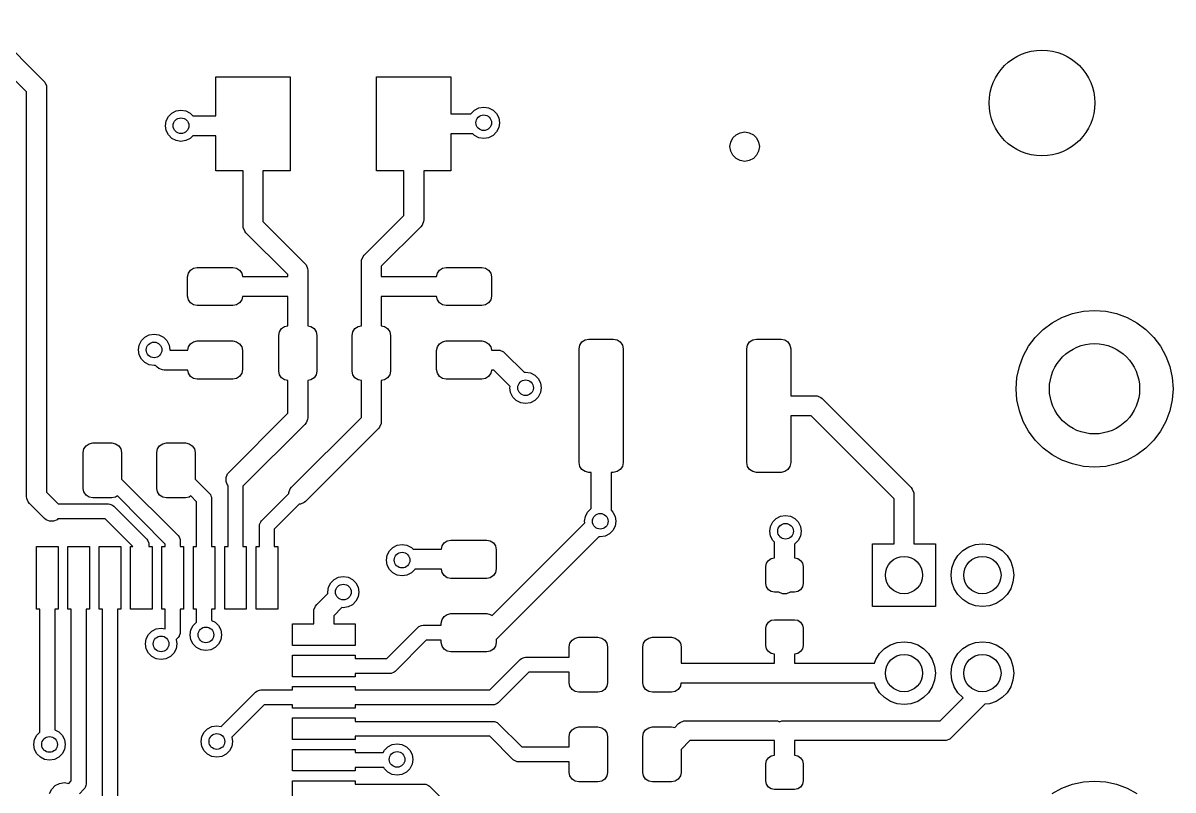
# Model space of a CAD drawing. Extents: x 4.77 to 7.1, y -3.93 to -2.65.
# Drawn here: x 5.945 to 7.1, y -3.426 to -2.656 of the extents above; entities that cross this region are included whole.
import ezdxf

# ---------------------------------------------------------------- set-up
doc = ezdxf.new("R2010")
doc.units = 0
doc.header["$MEASUREMENT"] = 0
doc.layers.add('BLACK', color=7, linetype='CONTINUOUS')

msp = doc.modelspace()

# ---------------------------------------------------------------- linework, layer by layer
at = {"layer": 'BLACK', "linetype": 'CONTINUOUS'}
for p, q in [((5.9081, -2.6559), (5.9661, -2.7139)), ((5.949, -2.7251), (5.8969, -2.673)), ((6.1389, -2.749), (6.1389, -2.7098)), ((6.1389, -2.7098), (6.2137, -2.7098)), ((6.2137, -2.7098), (6.2137, -2.8042)), ((6.3003, -2.8042), (6.3003, -2.7098)), ((6.3003, -2.7098), (6.3751, -2.7098)), ((6.3751, -2.7098), (6.3751, -2.747)), ((5.949, -3.131), (5.949, -2.7251)), ((5.9661, -2.7139), (5.9673, -2.7154)), ((5.9673, -2.7154), (5.9688, -2.719)), ((5.9688, -2.719), (5.969, -2.721)), ((5.969, -2.721), (5.969, -3.1269)), ((6.0913, -2.7497), (6.0947, -2.7463)), ((6.0947, -2.7463), (6.0991, -2.744)), ((6.0991, -2.744), (6.104, -2.7433)), ((6.104, -2.7433), (6.1089, -2.744)), ((6.1089, -2.744), (6.1133, -2.7463)), ((6.1133, -2.7463), (6.116, -2.749)), ((6.3751, -2.747), (6.3951, -2.747)), ((6.3951, -2.747), (6.3953, -2.7467)), ((6.3953, -2.7467), (6.3987, -2.7433)), ((6.3987, -2.7433), (6.4031, -2.741)), ((6.4031, -2.741), (6.408, -2.7403)), ((6.408, -2.7403), (6.4129, -2.741)), ((6.4129, -2.741), (6.4173, -2.7433)), ((6.4173, -2.7433), (6.4207, -2.7467)), ((6.4207, -2.7467), (6.423, -2.7511)), ((6.0883, -2.759), (6.089, -2.7541)), ((6.089, -2.7639), (6.0883, -2.759)), ((6.089, -2.7541), (6.0913, -2.7497)), ((6.116, -2.749), (6.1389, -2.749)), ((6.423, -2.7511), (6.4237, -2.756)), ((6.4237, -2.756), (6.423, -2.7609)), ((6.0913, -2.7683), (6.089, -2.7639)), ((6.0947, -2.7717), (6.0913, -2.7683)), ((6.116, -2.769), (6.1133, -2.7717)), ((6.1389, -2.769), (6.116, -2.769)), ((6.1389, -2.8042), (6.1389, -2.769)), ((6.397, -2.767), (6.3751, -2.767)), ((6.3751, -2.767), (6.3751, -2.8042)), ((6.3987, -2.7687), (6.397, -2.767)), ((6.4031, -2.771), (6.3987, -2.7687)), ((6.408, -2.7717), (6.4031, -2.771)), ((6.4129, -2.771), (6.408, -2.7717)), ((6.4173, -2.7687), (6.4129, -2.771)), ((6.4207, -2.7653), (6.4173, -2.7687)), ((6.423, -2.7609), (6.4207, -2.7653)), ((6.656, -2.7754), (6.6581, -2.7713)), ((6.6581, -2.7713), (6.6613, -2.7681)), ((6.6613, -2.7681), (6.6654, -2.766)), ((6.6654, -2.766), (6.67, -2.7652)), ((6.67, -2.7652), (6.6746, -2.766)), ((6.6746, -2.766), (6.6787, -2.7681)), ((6.6787, -2.7681), (6.6819, -2.7713)), ((6.6819, -2.7713), (6.684, -2.7754)), ((6.0991, -2.774), (6.0947, -2.7717)), ((6.104, -2.7747), (6.0991, -2.774)), ((6.1089, -2.774), (6.104, -2.7747)), ((6.1133, -2.7717), (6.1089, -2.774)), ((6.6552, -2.78), (6.656, -2.7754)), ((6.656, -2.7846), (6.6552, -2.78)), ((6.684, -2.7754), (6.6848, -2.78)), ((6.6848, -2.78), (6.684, -2.7846)), ((6.6581, -2.7887), (6.656, -2.7846)), ((6.6613, -2.7919), (6.6581, -2.7887)), ((6.6654, -2.794), (6.6613, -2.7919)), ((6.67, -2.7948), (6.6654, -2.794)), ((6.6746, -2.794), (6.67, -2.7948)), ((6.6787, -2.7919), (6.6746, -2.794)), ((6.6819, -2.7887), (6.6787, -2.7919)), ((6.684, -2.7846), (6.6819, -2.7887)), ((6.1663, -2.8042), (6.1389, -2.8042)), ((6.1663, -2.8593), (6.1663, -2.8042)), ((6.2137, -2.8042), (6.1863, -2.8042)), ((6.1863, -2.8042), (6.1863, -2.8551)), ((6.3277, -2.8042), (6.3003, -2.8042)), ((6.3277, -2.8491), (6.3277, -2.8042)), ((6.3751, -2.8042), (6.3477, -2.8042)), ((6.3477, -2.8042), (6.3477, -2.8533)), ((6.288, -2.8888), (6.3277, -2.8491)), ((6.1665, -2.8612), (6.1663, -2.8593)), ((6.168, -2.8648), (6.1665, -2.8612)), ((6.1863, -2.8551), (6.2284, -2.8972)), ((6.3448, -2.8604), (6.3051, -2.9)), ((6.346, -2.8588), (6.3448, -2.8604)), ((6.3475, -2.8552), (6.346, -2.8588)), ((6.3477, -2.8533), (6.3475, -2.8552)), ((6.1692, -2.8664), (6.168, -2.8648)), ((6.168, -2.8648), (6.168, -2.8648)), ((6.2113, -2.9084), (6.1692, -2.8664)), ((6.2284, -2.8972), (6.2296, -2.8987)), ((6.2851, -2.8959), (6.2853, -2.894)), ((6.2851, -2.9181), (6.2851, -2.8959)), ((6.2853, -2.894), (6.2868, -2.8903)), ((6.2868, -2.8903), (6.288, -2.8888)), ((6.2868, -2.8903), (6.2868, -2.8903)), ((6.1106, -2.9108), (6.1114, -2.9071)), ((6.1114, -2.9071), (6.1134, -2.904)), ((6.1134, -2.904), (6.1166, -2.902)), ((6.1166, -2.902), (6.1202, -2.9012)), ((6.1202, -2.9012), (6.1562, -2.9012)), ((6.1562, -2.9012), (6.1598, -2.902)), ((6.1598, -2.902), (6.1629, -2.904)), ((6.1629, -2.904), (6.165, -2.9071)), ((6.165, -2.9071), (6.1657, -2.9104)), ((6.2113, -2.9104), (6.2113, -2.9084)), ((6.2296, -2.8987), (6.2296, -2.8987)), ((6.2296, -2.8987), (6.2311, -2.9023)), ((6.2311, -2.9023), (6.2313, -2.9043)), ((6.2313, -2.9043), (6.2313, -2.9147)), ((6.3051, -2.9), (6.3051, -2.9104)), ((6.3607, -2.9104), (6.3614, -2.9071)), ((6.3614, -2.9071), (6.3634, -2.904)), ((6.3634, -2.904), (6.3666, -2.902)), ((6.3666, -2.902), (6.3702, -2.9012)), ((6.3702, -2.9012), (6.4062, -2.9012)), ((6.4062, -2.9012), (6.4098, -2.902)), ((6.4098, -2.902), (6.4129, -2.904)), ((6.4129, -2.904), (6.415, -2.9071)), ((6.415, -2.9071), (6.4157, -2.9108)), ((6.1106, -2.93), (6.1106, -2.9108)), ((6.1657, -2.9104), (6.2113, -2.9104)), ((6.2313, -2.9147), (6.2313, -2.9598)), ((6.2851, -2.9598), (6.2851, -2.9181)), ((6.3051, -2.9104), (6.3607, -2.9104)), ((6.4157, -2.9108), (6.4157, -2.93)), ((6.1114, -2.9337), (6.1106, -2.93)), ((6.1657, -2.9304), (6.165, -2.9337)), ((6.2113, -2.9304), (6.1657, -2.9304)), ((6.2113, -2.9598), (6.2113, -2.9304)), ((6.3607, -2.9304), (6.3051, -2.9304)), ((6.3051, -2.9304), (6.3051, -2.9598)), ((6.3614, -2.9337), (6.3607, -2.9304)), ((6.4157, -2.93), (6.415, -2.9337)), ((6.1134, -2.9368), (6.1114, -2.9337)), ((6.1166, -2.9389), (6.1134, -2.9368)), ((6.1202, -2.9396), (6.1166, -2.9389)), ((6.1562, -2.9396), (6.1202, -2.9396)), ((6.1598, -2.9389), (6.1562, -2.9396)), ((6.1629, -2.9368), (6.1598, -2.9389)), ((6.165, -2.9337), (6.1629, -2.9368)), ((6.3634, -2.9368), (6.3614, -2.9337)), ((6.3666, -2.9389), (6.3634, -2.9368)), ((6.3702, -2.9396), (6.3666, -2.9389)), ((6.4062, -2.9396), (6.3702, -2.9396)), ((6.4098, -2.9389), (6.4062, -2.9396)), ((6.4129, -2.9368), (6.4098, -2.9389)), ((6.415, -2.9337), (6.4129, -2.9368)), ((7.0101, -2.9451), (7.0213, -2.9443)), ((7.0213, -2.9443), (7.0325, -2.9451)), ((6.9788, -2.9568), (6.9886, -2.9514)), ((6.9886, -2.9514), (6.9992, -2.9474)), ((6.9992, -2.9474), (7.0101, -2.9451)), ((7.0325, -2.9451), (7.0435, -2.9474)), ((7.0435, -2.9474), (7.054, -2.9514)), ((7.054, -2.9514), (7.0639, -2.9568)), ((6.2021, -2.9694), (6.2028, -2.9657)), ((6.2028, -2.9657), (6.2049, -2.9626)), ((6.2049, -2.9626), (6.208, -2.9605)), ((6.208, -2.9605), (6.2113, -2.9598)), ((6.2313, -2.9598), (6.2345, -2.9605)), ((6.2345, -2.9605), (6.2377, -2.9626)), ((6.2377, -2.9626), (6.2397, -2.9657)), ((6.2397, -2.9657), (6.2405, -2.9694)), ((6.2759, -2.9694), (6.2766, -2.9657)), ((6.2766, -2.9657), (6.2787, -2.9626)), ((6.2787, -2.9626), (6.2818, -2.9605)), ((6.2818, -2.9605), (6.2851, -2.9598)), ((6.3051, -2.9598), (6.3084, -2.9605)), ((6.3084, -2.9605), (6.3115, -2.9626)), ((6.3115, -2.9626), (6.3136, -2.9657)), ((6.3136, -2.9657), (6.3143, -2.9694)), ((6.9618, -2.9714), (6.9698, -2.9635)), ((6.9698, -2.9635), (6.9788, -2.9568)), ((7.0639, -2.9568), (7.0729, -2.9635)), ((7.0729, -2.9635), (7.0808, -2.9714)), ((6.0613, -2.984), (6.062, -2.9791)), ((6.062, -2.9791), (6.0643, -2.9747)), ((6.0643, -2.9747), (6.0677, -2.9713)), ((6.0677, -2.9713), (6.0721, -2.969)), ((6.0721, -2.969), (6.077, -2.9683)), ((6.077, -2.9683), (6.0819, -2.969)), ((6.0819, -2.969), (6.0863, -2.9713)), ((6.0863, -2.9713), (6.0897, -2.9747)), ((6.0897, -2.9747), (6.092, -2.9791)), ((6.092, -2.9791), (6.0927, -2.984)), ((6.1114, -2.981), (6.1134, -2.9779)), ((6.1134, -2.9779), (6.1166, -2.9758)), ((6.1166, -2.9758), (6.1202, -2.975)), ((6.1202, -2.975), (6.1562, -2.975)), ((6.1562, -2.975), (6.1598, -2.9758)), ((6.1598, -2.9758), (6.1629, -2.9779)), ((6.1629, -2.9779), (6.165, -2.981)), ((6.2021, -3.0053), (6.2021, -2.9694)), ((6.2405, -2.9694), (6.2405, -3.0053)), ((6.2759, -3.0053), (6.2759, -2.9694)), ((6.3143, -2.9694), (6.3143, -3.0053)), ((6.3614, -2.981), (6.3634, -2.9779)), ((6.3634, -2.9779), (6.3666, -2.9758)), ((6.3666, -2.9758), (6.3702, -2.975)), ((6.3702, -2.975), (6.4062, -2.975)), ((6.4062, -2.975), (6.4098, -2.9758)), ((6.4098, -2.9758), (6.4129, -2.9779)), ((6.4129, -2.9779), (6.415, -2.981)), ((6.5037, -2.9829), (6.5045, -2.9791)), ((6.5045, -2.9791), (6.5066, -2.976)), ((6.5066, -2.976), (6.5098, -2.9738)), ((6.5098, -2.9738), (6.5135, -2.9731)), ((6.5135, -2.9731), (6.5381, -2.9731)), ((6.5381, -2.9731), (6.5419, -2.9738)), ((6.5419, -2.9738), (6.5451, -2.976)), ((6.5451, -2.976), (6.5472, -2.9791)), ((6.5472, -2.9791), (6.548, -2.9829)), ((6.672, -2.9829), (6.6728, -2.9791)), ((6.6728, -2.9791), (6.6749, -2.976)), ((6.6749, -2.976), (6.6781, -2.9738)), ((6.6781, -2.9738), (6.6819, -2.9731)), ((6.6819, -2.9731), (6.7065, -2.9731)), ((6.7065, -2.9731), (6.7102, -2.9738)), ((6.7102, -2.9738), (6.7134, -2.976)), ((6.7134, -2.976), (6.7155, -2.9791)), ((6.7155, -2.9791), (6.7163, -2.9829)), ((6.9551, -2.9804), (6.9618, -2.9714)), ((7.0808, -2.9714), (7.0876, -2.9804)), ((6.062, -2.9889), (6.0613, -2.984)), ((6.0643, -2.9933), (6.062, -2.9889)), ((6.0927, -2.984), (6.0927, -2.9842)), ((6.0927, -2.9842), (6.1107, -2.9842)), ((6.1107, -2.9842), (6.1114, -2.981)), ((6.165, -2.981), (6.1657, -2.9846)), ((6.1657, -2.9846), (6.1657, -3.0038)), ((6.3606, -2.9846), (6.3614, -2.981)), ((6.3606, -3.0038), (6.3606, -2.9846)), ((6.415, -2.981), (6.4157, -2.9842)), ((6.4157, -2.9842), (6.4222, -2.9842)), ((6.4222, -2.9842), (6.4242, -2.9844)), ((6.4242, -2.9844), (6.4278, -2.9859)), ((6.4278, -2.9859), (6.4278, -2.9859)), ((6.4278, -2.9859), (6.4293, -2.9872)), ((6.4293, -2.9872), (6.4486, -3.0065)), ((6.5037, -3.0971), (6.5037, -2.9829)), ((6.548, -2.9829), (6.548, -3.0971)), ((6.672, -3.0971), (6.672, -2.9829)), ((6.7163, -2.9829), (6.7163, -3.03)), ((6.9458, -3.0008), (6.9497, -2.9903)), ((6.9497, -2.9903), (6.9551, -2.9804)), ((7.0876, -2.9804), (7.093, -2.9903)), ((7.093, -2.9903), (7.0969, -3.0008)), ((6.0677, -2.9967), (6.0643, -2.9933)), ((6.0721, -2.999), (6.0677, -2.9967)), ((6.077, -2.9997), (6.0721, -2.999)), ((6.0784, -2.9995), (6.077, -2.9997)), ((6.0802, -3.0013), (6.0784, -2.9995)), ((6.0817, -3.0025), (6.0802, -3.0013)), ((6.9434, -3.0118), (6.9458, -3.0008)), ((7.0969, -3.0008), (7.0993, -3.0118)), ((6.0853, -3.004), (6.0817, -3.0025)), ((6.0872, -3.0042), (6.0853, -3.004)), ((6.1107, -3.0042), (6.0872, -3.0042)), ((6.1114, -3.0075), (6.1107, -3.0042)), ((6.1134, -3.0106), (6.1114, -3.0075)), ((6.1166, -3.0127), (6.1134, -3.0106)), ((6.1202, -3.0134), (6.1166, -3.0127)), ((6.1562, -3.0134), (6.1202, -3.0134)), ((6.1598, -3.0127), (6.1562, -3.0134)), ((6.1629, -3.0106), (6.1598, -3.0127)), ((6.165, -3.0075), (6.1629, -3.0106)), ((6.1657, -3.0038), (6.165, -3.0075)), ((6.2028, -3.009), (6.2021, -3.0053)), ((6.2049, -3.0121), (6.2028, -3.009)), ((6.208, -3.0142), (6.2049, -3.0121)), ((6.2377, -3.0121), (6.2345, -3.0142)), ((6.2397, -3.009), (6.2377, -3.0121)), ((6.2405, -3.0053), (6.2397, -3.009)), ((6.2766, -3.009), (6.2759, -3.0053)), ((6.2787, -3.0121), (6.2766, -3.009)), ((6.2818, -3.0142), (6.2787, -3.0121)), ((6.3115, -3.0121), (6.3084, -3.0142)), ((6.3136, -3.009), (6.3115, -3.0121)), ((6.3143, -3.0053), (6.3136, -3.009)), ((6.3614, -3.0075), (6.3606, -3.0038)), ((6.3634, -3.0106), (6.3614, -3.0075)), ((6.3666, -3.0127), (6.3634, -3.0106)), ((6.3702, -3.0134), (6.3666, -3.0127)), ((6.4062, -3.0134), (6.3702, -3.0134)), ((6.4098, -3.0127), (6.4062, -3.0134)), ((6.4129, -3.0106), (6.4098, -3.0127)), ((6.415, -3.0075), (6.4129, -3.0106)), ((6.4157, -3.0042), (6.415, -3.0075)), ((6.4181, -3.0042), (6.4157, -3.0042)), ((6.4345, -3.0206), (6.4181, -3.0042)), ((6.4486, -3.0065), (6.45, -3.0063)), ((6.45, -3.0063), (6.4549, -3.007)), ((6.4549, -3.007), (6.4593, -3.0093)), ((6.4593, -3.0093), (6.4627, -3.0127)), ((6.4627, -3.0127), (6.465, -3.0171)), ((6.9426, -3.023), (6.9434, -3.0118)), ((7.0993, -3.0118), (7.1001, -3.023)), ((6.2113, -3.0148), (6.208, -3.0142)), ((6.2113, -3.0476), (6.2113, -3.0148)), ((6.2345, -3.0142), (6.2313, -3.0148)), ((6.2313, -3.0148), (6.2313, -3.0517)), ((6.2851, -3.0148), (6.2818, -3.0142)), ((6.2851, -3.0518), (6.2851, -3.0148)), ((6.3084, -3.0142), (6.3051, -3.0148)), ((6.3051, -3.0148), (6.3051, -3.0559)), ((6.4343, -3.022), (6.4345, -3.0206)), ((6.435, -3.0269), (6.4343, -3.022)), ((6.465, -3.0171), (6.4657, -3.022)), ((6.4657, -3.022), (6.465, -3.0269)), ((6.9434, -3.0342), (6.9426, -3.023)), ((7.1001, -3.023), (7.0993, -3.0342)), ((6.4373, -3.0313), (6.435, -3.0269)), ((6.4407, -3.0347), (6.4373, -3.0313)), ((6.4451, -3.037), (6.4407, -3.0347)), ((6.4593, -3.0347), (6.4549, -3.037)), ((6.4627, -3.0313), (6.4593, -3.0347)), ((6.465, -3.0269), (6.4627, -3.0313)), ((6.7163, -3.03), (6.7408, -3.03)), ((6.7408, -3.03), (6.7427, -3.0302)), ((6.7427, -3.0302), (6.7463, -3.0317)), ((6.7463, -3.0317), (6.7463, -3.0317)), ((6.7463, -3.0317), (6.7479, -3.0329)), ((6.7479, -3.0329), (6.8371, -3.1221)), ((6.9458, -3.0452), (6.9434, -3.0342)), ((7.0993, -3.0342), (7.0969, -3.0452)), ((6.1519, -3.1069), (6.2113, -3.0476)), ((6.45, -3.0377), (6.4451, -3.037)), ((6.4549, -3.037), (6.45, -3.0377)), ((6.9497, -3.0557), (6.9458, -3.0452)), ((7.0969, -3.0452), (7.093, -3.0557)), ((6.2284, -3.0588), (6.1662, -3.1209)), ((6.2149, -3.1219), (6.2851, -3.0518)), ((6.2296, -3.0573), (6.2284, -3.0588)), ((6.2311, -3.0537), (6.2296, -3.0573)), ((6.2313, -3.0517), (6.2311, -3.0537)), ((6.3049, -3.0579), (6.3034, -3.0615)), ((6.3051, -3.0559), (6.3049, -3.0579)), ((6.7366, -3.05), (6.7163, -3.05)), ((6.7163, -3.05), (6.7163, -3.0971)), ((6.82, -3.1334), (6.7366, -3.05)), ((6.9551, -3.0656), (6.9497, -3.0557)), ((7.093, -3.0557), (7.0876, -3.0656)), ((6.3022, -3.063), (6.2291, -3.1361)), ((6.3034, -3.0615), (6.3022, -3.063)), ((6.9618, -3.0746), (6.9551, -3.0656)), ((7.0876, -3.0656), (7.0808, -3.0746)), ((6.0066, -3.0834), (6.0087, -3.0803)), ((6.0087, -3.0803), (6.0118, -3.0782)), ((6.0118, -3.0782), (6.0155, -3.0774)), ((6.0155, -3.0774), (6.0347, -3.0774)), ((6.0347, -3.0774), (6.0384, -3.0782)), ((6.0384, -3.0782), (6.0415, -3.0803)), ((6.0415, -3.0803), (6.0436, -3.0834)), ((6.0804, -3.0834), (6.0825, -3.0803)), ((6.0825, -3.0803), (6.0856, -3.0782)), ((6.0856, -3.0782), (6.0893, -3.0774)), ((6.0893, -3.0774), (6.1085, -3.0774)), ((6.1085, -3.0774), (6.1122, -3.0782)), ((6.1122, -3.0782), (6.1153, -3.0803)), ((6.1153, -3.0803), (6.1174, -3.0834)), ((6.9698, -3.0825), (6.9618, -3.0746)), ((6.9788, -3.0892), (6.9698, -3.0825)), ((7.0729, -3.0825), (7.0639, -3.0892)), ((7.0808, -3.0746), (7.0729, -3.0825)), ((6.0059, -3.087), (6.0066, -3.0834)), ((6.0059, -3.123), (6.0059, -3.087)), ((6.0436, -3.0834), (6.0443, -3.087)), ((6.0443, -3.087), (6.0443, -3.1136)), ((6.0797, -3.087), (6.0804, -3.0834)), ((6.0797, -3.123), (6.0797, -3.087)), ((6.1174, -3.0834), (6.1181, -3.087)), ((6.1181, -3.087), (6.1181, -3.1136)), ((6.9886, -3.0946), (6.9788, -3.0892)), ((6.9992, -3.0985), (6.9886, -3.0946)), ((7.054, -3.0946), (7.0435, -3.0985)), ((7.0639, -3.0892), (7.054, -3.0946)), ((6.5045, -3.1009), (6.5037, -3.0971)), ((6.5066, -3.104), (6.5045, -3.1009)), ((6.5098, -3.1062), (6.5066, -3.104)), ((6.5135, -3.1069), (6.5098, -3.1062)), ((6.5419, -3.1062), (6.5381, -3.1069)), ((6.5451, -3.104), (6.5419, -3.1062)), ((6.5472, -3.1009), (6.5451, -3.104)), ((6.548, -3.0971), (6.5472, -3.1009)), ((6.6728, -3.1009), (6.672, -3.0971)), ((6.6749, -3.104), (6.6728, -3.1009)), ((6.6781, -3.1062), (6.6749, -3.104)), ((6.6819, -3.1069), (6.6781, -3.1062)), ((6.7102, -3.1062), (6.7065, -3.1069)), ((6.7134, -3.104), (6.7102, -3.1062)), ((6.7155, -3.1009), (6.7134, -3.104)), ((6.7163, -3.0971), (6.7155, -3.1009)), ((7.0101, -3.1009), (6.9992, -3.0985)), ((7.0213, -3.1017), (7.0101, -3.1009)), ((7.0325, -3.1009), (7.0213, -3.1017)), ((7.0435, -3.0985), (7.0325, -3.1009)), ((6.0443, -3.1136), (6.1011, -3.1704)), ((6.1181, -3.1136), (6.1325, -3.128)), ((6.1492, -3.112), (6.1507, -3.1084)), ((6.1492, -3.116), (6.1492, -3.112)), ((6.1507, -3.1196), (6.1492, -3.116)), ((6.1507, -3.1084), (6.1519, -3.1069)), ((6.5158, -3.1069), (6.5135, -3.1069)), ((6.5158, -3.1432), (6.5158, -3.1069)), ((6.5381, -3.1069), (6.5358, -3.1069)), ((6.5358, -3.1069), (6.5358, -3.1448)), ((6.7065, -3.1069), (6.6819, -3.1069)), ((5.969, -3.1269), (5.9807, -3.1386)), ((6.0066, -3.1266), (6.0059, -3.123)), ((6.0087, -3.1297), (6.0066, -3.1266)), ((6.0804, -3.1266), (6.0797, -3.123)), ((6.0825, -3.1297), (6.0804, -3.1266)), ((6.1325, -3.128), (6.1335, -3.1292)), ((6.1335, -3.1292), (6.134, -3.1305)), ((6.1512, -3.1201), (6.1507, -3.1196)), ((6.1512, -3.1812), (6.1512, -3.1201)), ((6.1662, -3.1209), (6.1662, -3.1812)), ((6.1849, -3.1555), (6.2122, -3.1282)), ((6.2122, -3.127), (6.2137, -3.1234)), ((6.2122, -3.1282), (6.2122, -3.127)), ((6.2137, -3.1234), (6.2149, -3.1219)), ((6.8371, -3.1221), (6.8383, -3.1237)), ((6.8383, -3.1237), (6.8383, -3.1237)), ((6.8383, -3.1237), (6.8398, -3.1273)), ((6.8398, -3.1273), (6.84, -3.1292)), ((6.84, -3.1292), (6.84, -3.1785)), ((5.9492, -3.133), (5.949, -3.131)), ((5.9507, -3.1366), (5.9492, -3.133)), ((5.9519, -3.1381), (5.9507, -3.1366)), ((5.9507, -3.1366), (5.9507, -3.1366)), ((5.967, -3.1531), (5.9519, -3.1381)), ((5.9807, -3.1386), (6.0311, -3.1386)), ((6.0118, -3.1318), (6.0087, -3.1297)), ((6.0155, -3.1326), (6.0118, -3.1318)), ((6.0347, -3.1326), (6.0155, -3.1326)), ((6.0311, -3.1386), (6.0325, -3.1387)), ((6.0325, -3.1387), (6.0352, -3.1398)), ((6.0384, -3.1318), (6.0347, -3.1326)), ((6.0352, -3.1398), (6.0364, -3.1408)), ((6.0364, -3.1408), (6.0696, -3.1739)), ((6.0401, -3.1306), (6.0384, -3.1318)), ((6.0882, -3.1788), (6.0401, -3.1306)), ((6.0856, -3.1318), (6.0825, -3.1297)), ((6.0893, -3.1326), (6.0856, -3.1318)), ((6.1085, -3.1326), (6.0893, -3.1326)), ((6.1122, -3.1318), (6.1085, -3.1326)), ((6.1139, -3.1306), (6.1122, -3.1318)), ((6.1197, -3.1364), (6.1139, -3.1306)), ((6.1197, -3.1812), (6.1197, -3.1364)), ((6.134, -3.1305), (6.1346, -3.1319)), ((6.1346, -3.1319), (6.1347, -3.1333)), ((6.1347, -3.1333), (6.1347, -3.1812)), ((6.2228, -3.1388), (6.1977, -3.1639)), ((6.224, -3.1388), (6.2228, -3.1388)), ((6.2276, -3.1373), (6.224, -3.1388)), ((6.2291, -3.1361), (6.2276, -3.1373)), ((6.82, -3.1785), (6.82, -3.1334)), ((6.5093, -3.156), (6.51, -3.1511)), ((6.51, -3.1511), (6.5123, -3.1467)), ((6.5123, -3.1467), (6.5157, -3.1433)), ((6.5157, -3.1433), (6.5158, -3.1432)), ((6.5358, -3.1448), (6.5377, -3.1467)), ((6.5377, -3.1467), (6.54, -3.1511)), ((6.54, -3.1511), (6.5407, -3.156)), ((6.7017, -3.1533), (6.7061, -3.151)), ((6.7061, -3.151), (6.711, -3.1503)), ((6.711, -3.1503), (6.7159, -3.151)), ((6.7159, -3.151), (6.7203, -3.1533)), ((5.9685, -3.1544), (5.967, -3.1531)), ((5.9721, -3.1559), (5.9685, -3.1544)), ((5.976, -3.1559), (5.9721, -3.1559)), ((5.9796, -3.1544), (5.976, -3.1559)), ((5.9804, -3.1536), (5.9796, -3.1544)), ((6.028, -3.1536), (5.9804, -3.1536)), ((6.0556, -3.1812), (6.028, -3.1536)), ((6.1827, -3.1608), (6.1829, -3.1593)), ((6.1827, -3.1812), (6.1827, -3.1608)), ((6.1829, -3.1593), (6.184, -3.1566)), ((6.184, -3.1566), (6.1849, -3.1555)), ((6.1977, -3.1639), (6.1977, -3.1812)), ((6.4163, -3.2506), (6.5095, -3.1574)), ((6.5095, -3.1574), (6.5093, -3.156)), ((6.54, -3.1609), (6.5377, -3.1653)), ((6.5407, -3.156), (6.54, -3.1609)), ((6.6953, -3.166), (6.696, -3.1611)), ((6.696, -3.1611), (6.6983, -3.1567)), ((6.6983, -3.1567), (6.7017, -3.1533)), ((6.7203, -3.1533), (6.7237, -3.1567)), ((6.7237, -3.1567), (6.726, -3.1611)), ((6.726, -3.1611), (6.7267, -3.166)), ((6.0696, -3.1739), (6.0705, -3.1751)), ((6.0705, -3.1751), (6.0716, -3.1778)), ((6.1011, -3.1704), (6.102, -3.1715)), ((6.102, -3.1715), (6.1031, -3.1742)), ((6.1031, -3.1742), (6.1032, -3.1757)), ((6.3714, -3.1756), (6.375, -3.1749)), ((6.375, -3.1749), (6.411, -3.1749)), ((6.411, -3.1749), (6.4146, -3.1756)), ((6.5236, -3.1715), (6.4206, -3.2746)), ((6.525, -3.1717), (6.5236, -3.1715)), ((6.5299, -3.171), (6.525, -3.1717)), ((6.5343, -3.1687), (6.5299, -3.171)), ((6.5377, -3.1653), (6.5343, -3.1687)), ((6.696, -3.1709), (6.6953, -3.166)), ((6.6983, -3.1753), (6.696, -3.1709)), ((6.7, -3.177), (6.6983, -3.1753)), ((6.7237, -3.1753), (6.7203, -3.1787)), ((6.726, -3.1709), (6.7237, -3.1753)), ((6.7267, -3.166), (6.726, -3.1709)), ((5.9589, -3.2442), (5.9589, -3.1812)), ((5.9589, -3.1812), (5.9806, -3.1812)), ((5.9806, -3.1812), (5.9806, -3.2442)), ((5.9904, -3.2442), (5.9904, -3.1812)), ((5.9904, -3.1812), (6.0121, -3.1812)), ((6.0121, -3.1812), (6.0121, -3.2442)), ((6.0219, -3.2442), (6.0219, -3.1812)), ((6.0219, -3.1812), (6.0436, -3.1812)), ((6.0436, -3.1812), (6.0436, -3.2442)), ((6.0534, -3.2442), (6.0534, -3.1812)), ((6.0534, -3.1812), (6.0556, -3.1812)), ((6.0716, -3.1778), (6.0718, -3.1793)), ((6.0718, -3.1793), (6.0718, -3.1812)), ((6.0718, -3.1812), (6.0751, -3.1812)), ((6.0751, -3.1812), (6.0751, -3.2442)), ((6.0849, -3.2442), (6.0849, -3.1812)), ((6.0849, -3.1812), (6.0882, -3.1812)), ((6.0882, -3.1812), (6.0882, -3.1788)), ((6.1032, -3.1757), (6.1032, -3.1812)), ((6.1032, -3.1812), (6.1066, -3.1812)), ((6.1066, -3.1812), (6.1066, -3.2442)), ((6.1164, -3.2442), (6.1164, -3.1812)), ((6.1164, -3.1812), (6.1197, -3.1812)), ((6.1347, -3.1812), (6.1381, -3.1812)), ((6.1381, -3.1812), (6.1381, -3.2442)), ((6.1479, -3.2442), (6.1479, -3.1812)), ((6.1479, -3.1812), (6.1512, -3.1812)), ((6.1662, -3.1812), (6.1696, -3.1812)), ((6.1696, -3.1812), (6.1696, -3.2442)), ((6.1794, -3.2442), (6.1794, -3.1812)), ((6.1794, -3.1812), (6.1827, -3.1812)), ((6.1977, -3.1812), (6.2011, -3.1812)), ((6.2011, -3.1812), (6.2011, -3.2442)), ((6.311, -3.1901), (6.3133, -3.1857)), ((6.3133, -3.1857), (6.3167, -3.1823)), ((6.3167, -3.1823), (6.3211, -3.18)), ((6.3211, -3.18), (6.326, -3.1793)), ((6.326, -3.1793), (6.3309, -3.18)), ((6.3309, -3.18), (6.3353, -3.1823)), ((6.3353, -3.1823), (6.3371, -3.1841)), ((6.3371, -3.1841), (6.3655, -3.1841)), ((6.3655, -3.1841), (6.3662, -3.1808)), ((6.3662, -3.1808), (6.3683, -3.1777)), ((6.3683, -3.1777), (6.3714, -3.1756)), ((6.4146, -3.1756), (6.4177, -3.1777)), ((6.4177, -3.1777), (6.4198, -3.1808)), ((6.4198, -3.1808), (6.4206, -3.1845)), ((6.4206, -3.1845), (6.4206, -3.2037)), ((6.7, -3.1928), (6.7, -3.177)), ((6.7203, -3.1787), (6.72, -3.1789)), ((6.72, -3.1789), (6.72, -3.1928)), ((6.7985, -3.2415), (6.7985, -3.1785)), ((6.7985, -3.1785), (6.82, -3.1785)), ((6.84, -3.1785), (6.8615, -3.1785)), ((6.8615, -3.1785), (6.8615, -3.2415)), ((6.8841, -3.1904), (6.8891, -3.1854)), ((6.8891, -3.1854), (6.8951, -3.1816)), ((6.8951, -3.1816), (6.9017, -3.1793)), ((6.9017, -3.1793), (6.9087, -3.1785)), ((6.9087, -3.1785), (6.9157, -3.1793)), ((6.9157, -3.1793), (6.9224, -3.1816)), ((6.9224, -3.1816), (6.9284, -3.1854)), ((6.9284, -3.1854), (6.9334, -3.1904)), ((6.3103, -3.195), (6.311, -3.1901)), ((6.311, -3.1999), (6.3103, -3.195)), ((6.6913, -3.2014), (6.692, -3.1981)), ((6.692, -3.1981), (6.6938, -3.1953)), ((6.6938, -3.1953), (6.6966, -3.1934)), ((6.6966, -3.1934), (6.6999, -3.1928)), ((6.6999, -3.1928), (6.7, -3.1928)), ((6.72, -3.1928), (6.7201, -3.1928)), ((6.7201, -3.1928), (6.7234, -3.1934)), ((6.7234, -3.1934), (6.7262, -3.1953)), ((6.7262, -3.1953), (6.728, -3.1981)), ((6.728, -3.1981), (6.7287, -3.2014)), ((6.878, -3.203), (6.8804, -3.1963)), ((6.8804, -3.1963), (6.8841, -3.1904)), ((6.9334, -3.1904), (6.9371, -3.1963)), ((6.9371, -3.1963), (6.9394, -3.203)), ((6.3133, -3.2043), (6.311, -3.1999)), ((6.3167, -3.2077), (6.3133, -3.2043)), ((6.3211, -3.21), (6.3167, -3.2077)), ((6.326, -3.2107), (6.3211, -3.21)), ((6.3309, -3.21), (6.326, -3.2107)), ((6.3353, -3.2077), (6.3309, -3.21)), ((6.3387, -3.2043), (6.3353, -3.2077)), ((6.3388, -3.2041), (6.3387, -3.2043)), ((6.3655, -3.2041), (6.3388, -3.2041)), ((6.3662, -3.2074), (6.3655, -3.2041)), ((6.3683, -3.2105), (6.3662, -3.2074)), ((6.4198, -3.2074), (6.4177, -3.2105)), ((6.4206, -3.2037), (6.4198, -3.2074)), ((6.6913, -3.2186), (6.6913, -3.2014)), ((6.7287, -3.2014), (6.7287, -3.2186)), ((6.8772, -3.21), (6.878, -3.203)), ((6.878, -3.217), (6.8772, -3.21)), ((6.9394, -3.203), (6.9402, -3.21)), ((6.9402, -3.21), (6.9394, -3.217)), ((6.252, -3.2221), (6.2543, -3.2177)), ((6.2543, -3.2177), (6.2577, -3.2143)), ((6.2577, -3.2143), (6.2621, -3.212)), ((6.2621, -3.212), (6.267, -3.2113)), ((6.267, -3.2113), (6.2719, -3.212)), ((6.2719, -3.212), (6.2763, -3.2143)), ((6.2763, -3.2143), (6.2797, -3.2177)), ((6.2797, -3.2177), (6.282, -3.2221)), ((6.3714, -3.2126), (6.3683, -3.2105)), ((6.375, -3.2133), (6.3714, -3.2126)), ((6.411, -3.2133), (6.375, -3.2133)), ((6.4146, -3.2126), (6.411, -3.2133)), ((6.4177, -3.2105), (6.4146, -3.2126)), ((6.692, -3.2219), (6.6913, -3.2186)), ((6.7287, -3.2186), (6.728, -3.2219)), ((6.8804, -3.2237), (6.878, -3.217)), ((6.9394, -3.217), (6.9371, -3.2237)), ((6.2403, -3.2396), (6.2515, -3.2284)), ((6.2513, -3.227), (6.252, -3.2221)), ((6.2515, -3.2284), (6.2513, -3.227)), ((6.282, -3.2319), (6.2797, -3.2363)), ((6.282, -3.2221), (6.2827, -3.227)), ((6.2827, -3.227), (6.282, -3.2319)), ((6.6938, -3.2247), (6.692, -3.2219)), ((6.6966, -3.2266), (6.6938, -3.2247)), ((6.6999, -3.2272), (6.6966, -3.2266)), ((6.7044, -3.2272), (6.6999, -3.2272)), ((6.7044, -3.2273), (6.7044, -3.2272)), ((6.708, -3.2288), (6.7044, -3.2273)), ((6.712, -3.2288), (6.708, -3.2288)), ((6.7156, -3.2273), (6.712, -3.2288)), ((6.7201, -3.2272), (6.7156, -3.2272)), ((6.7156, -3.2272), (6.7156, -3.2273)), ((6.7234, -3.2266), (6.7201, -3.2272)), ((6.7262, -3.2247), (6.7234, -3.2266)), ((6.728, -3.2219), (6.7262, -3.2247)), ((6.8841, -3.2296), (6.8804, -3.2237)), ((6.8891, -3.2346), (6.8841, -3.2296)), ((6.9334, -3.2296), (6.9284, -3.2346)), ((6.9371, -3.2237), (6.9334, -3.2296)), ((5.9623, -3.2442), (5.9589, -3.2442)), ((5.9623, -3.3678), (5.9623, -3.2442)), ((5.9806, -3.2442), (5.9773, -3.2442)), ((5.9773, -3.2442), (5.9773, -3.3652)), ((5.9938, -3.2442), (5.9904, -3.2442)), ((5.9938, -3.4166), (5.9938, -3.2442)), ((6.0121, -3.2442), (6.0088, -3.2442)), ((6.0088, -3.2442), (6.0088, -3.4197)), ((6.0253, -3.2442), (6.0219, -3.2442)), ((6.0253, -3.4521), (6.0253, -3.2442)), ((6.0436, -3.2442), (6.0403, -3.2442)), ((6.0403, -3.2442), (6.0403, -3.4552)), ((6.0751, -3.2442), (6.0534, -3.2442)), ((6.0882, -3.2442), (6.0849, -3.2442)), ((6.0882, -3.2639), (6.0882, -3.2442)), ((6.1066, -3.2442), (6.1032, -3.2442)), ((6.1032, -3.2442), (6.1032, -3.2673)), ((6.1197, -3.2442), (6.1164, -3.2442)), ((6.1197, -3.2573), (6.1197, -3.2442)), ((6.1381, -3.2442), (6.1347, -3.2442)), ((6.1347, -3.2442), (6.1347, -3.2555)), ((6.1696, -3.2442), (6.1479, -3.2442)), ((6.2011, -3.2442), (6.1794, -3.2442)), ((6.2373, -3.2467), (6.2375, -3.2447)), ((6.2375, -3.2447), (6.239, -3.2411)), ((6.239, -3.2411), (6.2403, -3.2396)), ((6.239, -3.2411), (6.239, -3.2411)), ((6.2656, -3.2425), (6.2573, -3.2508)), ((6.267, -3.2427), (6.2656, -3.2425)), ((6.2719, -3.242), (6.267, -3.2427)), ((6.2763, -3.2397), (6.2719, -3.242)), ((6.2797, -3.2363), (6.2763, -3.2397)), ((6.8615, -3.2415), (6.7985, -3.2415)), ((6.8951, -3.2384), (6.8891, -3.2346)), ((6.9017, -3.2407), (6.8951, -3.2384)), ((6.9087, -3.2415), (6.9017, -3.2407)), ((6.9157, -3.2407), (6.9087, -3.2415)), ((6.9224, -3.2384), (6.9157, -3.2407)), ((6.9284, -3.2346), (6.9224, -3.2384)), ((6.1347, -3.2555), (6.1383, -3.2573)), ((6.2373, -3.2589), (6.2373, -3.2467)), ((6.2573, -3.2508), (6.2573, -3.2589)), ((6.3654, -3.2583), (6.3662, -3.2546)), ((6.3662, -3.2546), (6.3683, -3.2515)), ((6.3683, -3.2515), (6.3714, -3.2494)), ((6.3714, -3.2494), (6.375, -3.2487)), ((6.375, -3.2487), (6.411, -3.2487)), ((6.411, -3.2487), (6.4146, -3.2494)), ((6.4146, -3.2494), (6.4163, -3.2506)), ((6.6938, -3.2573), (6.6966, -3.2554)), ((6.6966, -3.2554), (6.6999, -3.2548)), ((6.6999, -3.2548), (6.7201, -3.2548)), ((6.7201, -3.2548), (6.7234, -3.2554)), ((6.7234, -3.2554), (6.7262, -3.2573)), ((6.0713, -3.2697), (6.0747, -3.2663)), ((6.0747, -3.2663), (6.0791, -3.264)), ((6.0791, -3.264), (6.084, -3.2633)), ((6.084, -3.2633), (6.0882, -3.2639)), ((6.1032, -3.2673), (6.1031, -3.2687)), ((6.1133, -3.27), (6.114, -3.2651)), ((6.114, -3.2651), (6.1163, -3.2607)), ((6.1163, -3.2607), (6.1197, -3.2573)), ((6.1197, -3.2573), (6.1197, -3.2573)), ((6.1383, -3.2573), (6.1417, -3.2607)), ((6.1417, -3.2607), (6.144, -3.2651)), ((6.144, -3.2651), (6.1447, -3.27)), ((6.2158, -3.2806), (6.2158, -3.2589)), ((6.2158, -3.2589), (6.2373, -3.2589)), ((6.2573, -3.2589), (6.2788, -3.2589)), ((6.2788, -3.2589), (6.2788, -3.2806)), ((6.3106, -3.2938), (6.3418, -3.2626)), ((6.3418, -3.2626), (6.3429, -3.2617)), ((6.3429, -3.2617), (6.3456, -3.2606)), ((6.3456, -3.2606), (6.3471, -3.2604)), ((6.3471, -3.2604), (6.3654, -3.2604)), ((6.3654, -3.2604), (6.3654, -3.2583)), ((6.6913, -3.2634), (6.692, -3.2601)), ((6.6913, -3.2806), (6.6913, -3.2634)), ((6.692, -3.2601), (6.6938, -3.2573)), ((6.7262, -3.2573), (6.728, -3.2601)), ((6.728, -3.2601), (6.7287, -3.2634)), ((6.7287, -3.2634), (6.7287, -3.2806)), ((6.0683, -3.279), (6.069, -3.2741)), ((6.069, -3.2839), (6.0683, -3.279)), ((6.069, -3.2741), (6.0713, -3.2697)), ((6.1011, -3.2726), (6.099, -3.2746)), ((6.099, -3.2746), (6.0997, -3.279)), ((6.0997, -3.279), (6.099, -3.2839)), ((6.102, -3.2714), (6.1011, -3.2726)), ((6.1022, -3.271), (6.102, -3.2714)), ((6.1031, -3.2687), (6.1022, -3.271)), ((6.114, -3.2749), (6.1133, -3.27)), ((6.1163, -3.2793), (6.114, -3.2749)), ((6.1197, -3.2827), (6.1163, -3.2793)), ((6.1417, -3.2793), (6.1383, -3.2827)), ((6.144, -3.2749), (6.1417, -3.2793)), ((6.1447, -3.27), (6.144, -3.2749)), ((6.3502, -3.2754), (6.319, -3.3066)), ((6.3654, -3.2754), (6.3502, -3.2754)), ((6.3654, -3.2775), (6.3654, -3.2754)), ((6.3662, -3.2812), (6.3654, -3.2775)), ((6.4206, -3.2775), (6.4198, -3.2812)), ((6.4206, -3.2746), (6.4206, -3.2775)), ((6.4939, -3.282), (6.4946, -3.2784)), ((6.4946, -3.2784), (6.4967, -3.2753)), ((6.4967, -3.2753), (6.4998, -3.2732)), ((6.4998, -3.2732), (6.5035, -3.2724)), ((6.5035, -3.2724), (6.5227, -3.2724)), ((6.5227, -3.2724), (6.5264, -3.2732)), ((6.5264, -3.2732), (6.5295, -3.2753)), ((6.5295, -3.2753), (6.5316, -3.2784)), ((6.5316, -3.2784), (6.5323, -3.282)), ((6.5677, -3.282), (6.5684, -3.2784)), ((6.5684, -3.2784), (6.5705, -3.2753)), ((6.5705, -3.2753), (6.5736, -3.2732)), ((6.5736, -3.2732), (6.5773, -3.2724)), ((6.5773, -3.2724), (6.5965, -3.2724)), ((6.5965, -3.2724), (6.6002, -3.2732)), ((6.6002, -3.2732), (6.6033, -3.2753)), ((6.6033, -3.2753), (6.6054, -3.2784)), ((6.6054, -3.2784), (6.6061, -3.282)), ((6.8163, -3.28), (6.823, -3.2777)), ((6.823, -3.2777), (6.83, -3.2769)), ((6.83, -3.2769), (6.837, -3.2777)), ((6.837, -3.2777), (6.8437, -3.28)), ((6.8951, -3.28), (6.9017, -3.2777)), ((6.9017, -3.2777), (6.9087, -3.2769)), ((6.9087, -3.2769), (6.9157, -3.2777)), ((6.9157, -3.2777), (6.9224, -3.28)), ((6.0713, -3.2883), (6.069, -3.2839)), ((6.0747, -3.2917), (6.0713, -3.2883)), ((6.0967, -3.2883), (6.0933, -3.2917)), ((6.099, -3.2839), (6.0967, -3.2883)), ((6.1241, -3.285), (6.1197, -3.2827)), ((6.129, -3.2857), (6.1241, -3.285)), ((6.1339, -3.285), (6.129, -3.2857)), ((6.1383, -3.2827), (6.1339, -3.285)), ((6.2788, -3.2806), (6.2158, -3.2806)), ((6.2158, -3.3121), (6.2158, -3.2904)), ((6.2158, -3.2904), (6.2788, -3.2904)), ((6.2788, -3.2904), (6.2788, -3.2938)), ((6.3683, -3.2843), (6.3662, -3.2812)), ((6.3714, -3.2864), (6.3683, -3.2843)), ((6.375, -3.2871), (6.3714, -3.2864)), ((6.411, -3.2871), (6.375, -3.2871)), ((6.4146, -3.2864), (6.411, -3.2871)), ((6.4177, -3.2843), (6.4146, -3.2864)), ((6.4198, -3.2812), (6.4177, -3.2843)), ((6.4939, -3.2925), (6.4939, -3.282)), ((6.5323, -3.282), (6.5323, -3.318)), ((6.5677, -3.318), (6.5677, -3.282)), ((6.6061, -3.282), (6.6061, -3.2984)), ((6.692, -3.2839), (6.6913, -3.2806)), ((6.6938, -3.2867), (6.692, -3.2839)), ((6.6966, -3.2886), (6.6938, -3.2867)), ((6.6999, -3.2892), (6.6966, -3.2886)), ((6.7, -3.2892), (6.6999, -3.2892)), ((6.7, -3.2984), (6.7, -3.2892)), ((6.7201, -3.2892), (6.72, -3.2892)), ((6.72, -3.2892), (6.72, -3.2984)), ((6.7234, -3.2886), (6.7201, -3.2892)), ((6.7262, -3.2867), (6.7234, -3.2886)), ((6.728, -3.2839), (6.7262, -3.2867)), ((6.7287, -3.2806), (6.728, -3.2839)), ((6.8016, -3.2948), (6.8054, -3.2888)), ((6.8054, -3.2888), (6.8104, -3.2838)), ((6.8104, -3.2838), (6.8163, -3.28)), ((6.8437, -3.28), (6.8496, -3.2838)), ((6.8496, -3.2838), (6.8546, -3.2888)), ((6.8546, -3.2888), (6.8584, -3.2948)), ((6.8804, -3.2948), (6.8841, -3.2888)), ((6.8841, -3.2888), (6.8891, -3.2838)), ((6.8891, -3.2838), (6.8951, -3.28)), ((6.9224, -3.28), (6.9284, -3.2838)), ((6.9284, -3.2838), (6.9334, -3.2888)), ((6.9334, -3.2888), (6.9371, -3.2948)), ((6.0791, -3.294), (6.0747, -3.2917)), ((6.084, -3.2947), (6.0791, -3.294)), ((6.0889, -3.294), (6.084, -3.2947)), ((6.0933, -3.2917), (6.0889, -3.294)), ((6.2788, -3.2938), (6.3106, -3.2938)), ((6.4141, -3.3253), (6.4447, -3.2947)), ((6.4447, -3.2947), (6.4458, -3.2938)), ((6.4458, -3.2938), (6.4485, -3.2926)), ((6.4485, -3.2926), (6.45, -3.2925)), ((6.45, -3.2925), (6.4939, -3.2925)), ((6.6061, -3.2984), (6.7, -3.2984)), ((6.72, -3.2984), (6.8003, -3.2984)), ((6.8003, -3.2984), (6.8016, -3.2948)), ((6.8584, -3.2948), (6.8607, -3.3014)), ((6.8607, -3.3014), (6.8615, -3.3084)), ((6.8772, -3.3084), (6.878, -3.3014)), ((6.878, -3.3014), (6.8804, -3.2948)), ((6.9371, -3.2948), (6.9394, -3.3014)), ((6.9394, -3.3014), (6.9402, -3.3084)), ((6.2788, -3.3121), (6.2158, -3.3121)), ((6.3137, -3.3088), (6.2788, -3.3088)), ((6.2788, -3.3088), (6.2788, -3.3121)), ((6.3152, -3.3086), (6.3137, -3.3088)), ((6.3179, -3.3075), (6.3152, -3.3086)), ((6.319, -3.3066), (6.3179, -3.3075)), ((6.4531, -3.3075), (6.4225, -3.3381)), ((6.4939, -3.3075), (6.4531, -3.3075)), ((6.4939, -3.318), (6.4939, -3.3075)), ((6.8615, -3.3084), (6.8607, -3.3154)), ((6.878, -3.3154), (6.8772, -3.3084)), ((6.9402, -3.3084), (6.9394, -3.3154)), ((6.1801, -3.3265), (6.1828, -3.3254)), ((6.1828, -3.3254), (6.1842, -3.3253)), ((6.1842, -3.3253), (6.2158, -3.3253)), ((6.2158, -3.3253), (6.2158, -3.3219)), ((6.2158, -3.3219), (6.2788, -3.3219)), ((6.2788, -3.3219), (6.2788, -3.3253)), ((6.2788, -3.3253), (6.4141, -3.3253)), ((6.4946, -3.3216), (6.4939, -3.318)), ((6.4967, -3.3247), (6.4946, -3.3216)), ((6.4998, -3.3268), (6.4967, -3.3247)), ((6.5295, -3.3247), (6.5264, -3.3268)), ((6.5316, -3.3216), (6.5295, -3.3247)), ((6.5323, -3.318), (6.5316, -3.3216)), ((6.5684, -3.3216), (6.5677, -3.318)), ((6.5705, -3.3247), (6.5684, -3.3216)), ((6.5736, -3.3268), (6.5705, -3.3247)), ((6.6033, -3.3247), (6.6002, -3.3268)), ((6.6054, -3.3216), (6.6033, -3.3247)), ((6.606, -3.3184), (6.6054, -3.3216)), ((6.7074, -3.3184), (6.606, -3.3184)), ((6.8003, -3.3184), (6.7074, -3.3184)), ((6.8016, -3.3221), (6.8003, -3.3184)), ((6.8054, -3.3281), (6.8016, -3.3221)), ((6.8584, -3.3221), (6.8546, -3.3281)), ((6.8607, -3.3154), (6.8584, -3.3221)), ((6.8804, -3.3221), (6.878, -3.3154)), ((6.8841, -3.3281), (6.8804, -3.3221)), ((6.9371, -3.3221), (6.9334, -3.3281)), ((6.9394, -3.3154), (6.9371, -3.3221)), ((6.1444, -3.362), (6.1789, -3.3275)), ((6.1789, -3.3275), (6.1801, -3.3265)), ((6.5035, -3.3276), (6.4998, -3.3268)), ((6.5227, -3.3276), (6.5035, -3.3276)), ((6.5264, -3.3268), (6.5227, -3.3276)), ((6.5773, -3.3276), (6.5736, -3.3268)), ((6.5965, -3.3276), (6.5773, -3.3276)), ((6.6002, -3.3268), (6.5965, -3.3276)), ((6.8104, -3.333), (6.8054, -3.3281)), ((6.8163, -3.3368), (6.8104, -3.333)), ((6.823, -3.3391), (6.8163, -3.3368)), ((6.8437, -3.3368), (6.837, -3.3391)), ((6.8496, -3.333), (6.8437, -3.3368)), ((6.8546, -3.3281), (6.8496, -3.333)), ((6.8663, -3.3561), (6.8893, -3.3331)), ((6.8891, -3.333), (6.8841, -3.3281)), ((6.8893, -3.3331), (6.8891, -3.333)), ((6.9224, -3.3368), (6.9157, -3.3391)), ((6.9284, -3.333), (6.9224, -3.3368)), ((6.9334, -3.3281), (6.9284, -3.333)), ((6.1874, -3.3403), (6.155, -3.3726)), ((6.2158, -3.3403), (6.1874, -3.3403)), ((6.2158, -3.3436), (6.2158, -3.3403)), ((6.2788, -3.3436), (6.2158, -3.3436)), ((6.4172, -3.3403), (6.2788, -3.3403)), ((6.2788, -3.3403), (6.2788, -3.3436)), ((6.4187, -3.3401), (6.4172, -3.3403)), ((6.4214, -3.339), (6.4187, -3.3401)), ((6.4225, -3.3381), (6.4214, -3.339)), ((6.83, -3.3399), (6.823, -3.3391)), ((6.837, -3.3391), (6.83, -3.3399)), ((6.911, -3.3397), (6.8775, -3.3732)), ((6.9157, -3.3391), (6.911, -3.3397)), ((6.2158, -3.3751), (6.2158, -3.3534)), ((6.2158, -3.3534), (6.2788, -3.3534)), ((6.2788, -3.3534), (6.2788, -3.3568)), ((6.2788, -3.3568), (6.4173, -3.3568)), ((6.4173, -3.3568), (6.4187, -3.3569)), ((6.4187, -3.3569), (6.4214, -3.358)), ((6.4214, -3.358), (6.4226, -3.3589)), ((6.4226, -3.3589), (6.4461, -3.3825)), ((6.5997, -3.3631), (6.6037, -3.3591)), ((6.6037, -3.3591), (6.6052, -3.3578)), ((6.6052, -3.3578), (6.6088, -3.3563)), ((6.6088, -3.3563), (6.6108, -3.3561)), ((6.6108, -3.3561), (6.7009, -3.3561)), ((6.7009, -3.3561), (6.7028, -3.3563)), ((6.7028, -3.3563), (6.705, -3.3572)), ((6.705, -3.3572), (6.7072, -3.3563)), ((6.7072, -3.3563), (6.7091, -3.3561)), ((6.7091, -3.3561), (6.8663, -3.3561)), ((5.957, -3.3751), (5.9593, -3.3707)), ((5.9593, -3.3707), (5.9623, -3.3678)), ((5.9773, -3.3652), (5.9813, -3.3673)), ((5.9813, -3.3673), (5.9848, -3.3707)), ((5.9848, -3.3707), (5.987, -3.3751)), ((6.125, -3.3721), (6.1273, -3.3677)), ((6.1273, -3.3677), (6.1307, -3.3643)), ((6.1307, -3.3643), (6.1351, -3.362)), ((6.1351, -3.362), (6.14, -3.3613)), ((6.14, -3.3613), (6.1444, -3.362)), ((6.4141, -3.3718), (6.2788, -3.3718)), ((6.2788, -3.3718), (6.2788, -3.3751)), ((6.4377, -3.3953), (6.4141, -3.3718)), ((6.4939, -3.372), (6.4946, -3.3684)), ((6.4946, -3.3684), (6.4967, -3.3653)), ((6.4967, -3.3653), (6.4998, -3.3632)), ((6.4998, -3.3632), (6.5035, -3.3624)), ((6.5035, -3.3624), (6.5227, -3.3624)), ((6.5227, -3.3624), (6.5264, -3.3632)), ((6.5264, -3.3632), (6.5295, -3.3653)), ((6.5295, -3.3653), (6.5316, -3.3684)), ((6.5316, -3.3684), (6.5323, -3.372)), ((6.5677, -3.372), (6.5684, -3.3684)), ((6.5684, -3.3684), (6.5705, -3.3653)), ((6.5705, -3.3653), (6.5736, -3.3632)), ((6.5736, -3.3632), (6.5773, -3.3624)), ((6.5773, -3.3624), (6.5965, -3.3624)), ((6.5965, -3.3624), (6.5997, -3.3631)), ((5.9563, -3.38), (5.957, -3.3751)), ((5.957, -3.3849), (5.9563, -3.38)), ((5.987, -3.3751), (5.9878, -3.38)), ((5.9878, -3.38), (5.987, -3.3849)), ((6.1243, -3.377), (6.125, -3.3721)), ((6.125, -3.3819), (6.1243, -3.377)), ((6.1273, -3.3863), (6.125, -3.3819)), ((6.155, -3.3819), (6.1527, -3.3863)), ((6.155, -3.3726), (6.1557, -3.377)), ((6.1557, -3.377), (6.155, -3.3819)), ((6.2788, -3.3751), (6.2158, -3.3751)), ((6.3083, -3.3857), (6.3117, -3.3823)), ((6.3117, -3.3823), (6.3161, -3.38)), ((6.3161, -3.38), (6.321, -3.3793)), ((6.321, -3.3793), (6.3259, -3.38)), ((6.3259, -3.38), (6.3303, -3.3823)), ((6.3303, -3.3823), (6.3337, -3.3857)), ((6.4461, -3.3825), (6.4939, -3.3825)), ((6.4939, -3.3825), (6.4939, -3.372)), ((6.5323, -3.372), (6.5323, -3.408)), ((6.5677, -3.408), (6.5677, -3.372)), ((6.6149, -3.3761), (6.6061, -3.3849)), ((6.7, -3.3761), (6.6149, -3.3761)), ((6.7, -3.3908), (6.7, -3.3761)), ((6.8704, -3.3761), (6.72, -3.3761)), ((6.72, -3.3761), (6.72, -3.3908)), ((6.8723, -3.3759), (6.8704, -3.3761)), ((6.8759, -3.3745), (6.8723, -3.3759)), ((6.8775, -3.3732), (6.8759, -3.3745)), ((6.8759, -3.3745), (6.8759, -3.3745)), ((5.9593, -3.3893), (5.957, -3.3849)), ((5.9628, -3.3927), (5.9593, -3.3893)), ((5.9671, -3.395), (5.9628, -3.3927)), ((5.9813, -3.3927), (5.9769, -3.395)), ((5.9848, -3.3893), (5.9813, -3.3927)), ((5.987, -3.3849), (5.9848, -3.3893)), ((6.1307, -3.3897), (6.1273, -3.3863)), ((6.1351, -3.392), (6.1307, -3.3897)), ((6.14, -3.3927), (6.1351, -3.392)), ((6.1449, -3.392), (6.14, -3.3927)), ((6.1493, -3.3897), (6.1449, -3.392)), ((6.1527, -3.3863), (6.1493, -3.3897)), ((6.2158, -3.4066), (6.2158, -3.3849)), ((6.2158, -3.3849), (6.2788, -3.3849)), ((6.2788, -3.3849), (6.2788, -3.3882)), ((6.2788, -3.3882), (6.307, -3.3882)), ((6.307, -3.3882), (6.3083, -3.3857)), ((6.3337, -3.3857), (6.336, -3.3901)), ((6.336, -3.3901), (6.3367, -3.395)), ((6.6061, -3.3849), (6.6061, -3.408)), ((6.692, -3.3961), (6.6938, -3.3933)), ((6.6938, -3.3933), (6.6966, -3.3914)), ((6.6966, -3.3914), (6.6999, -3.3908)), ((6.6999, -3.3908), (6.7, -3.3908)), ((6.72, -3.3908), (6.7201, -3.3908)), ((6.7201, -3.3908), (6.7234, -3.3914)), ((6.7234, -3.3914), (6.7262, -3.3933)), ((6.7262, -3.3933), (6.728, -3.3961)), ((5.972, -3.3957), (5.9671, -3.395)), ((5.9769, -3.395), (5.972, -3.3957)), ((6.3077, -3.4032), (6.2788, -3.4032)), ((6.2788, -3.4032), (6.2788, -3.4066)), ((6.3083, -3.4043), (6.3077, -3.4032)), ((6.3117, -3.4077), (6.3083, -3.4043)), ((6.3337, -3.4043), (6.3303, -3.4077)), ((6.336, -3.3999), (6.3337, -3.4043)), ((6.3367, -3.395), (6.336, -3.3999)), ((6.4388, -3.3962), (6.4377, -3.3953)), ((6.4415, -3.3974), (6.4388, -3.3962)), ((6.443, -3.3975), (6.4415, -3.3974)), ((6.4939, -3.3975), (6.443, -3.3975)), ((6.4939, -3.408), (6.4939, -3.3975)), ((6.6913, -3.3994), (6.692, -3.3961)), ((6.6913, -3.4166), (6.6913, -3.3994)), ((6.728, -3.3961), (6.7287, -3.3994)), ((6.7287, -3.3994), (6.7287, -3.4166)), ((5.9914, -3.419), (5.9938, -3.4166)), ((6.2788, -3.4066), (6.2158, -3.4066)), ((6.2158, -3.4381), (6.2158, -3.4164)), ((6.2158, -3.4164), (6.2788, -3.4164)), ((6.2788, -3.4164), (6.2788, -3.4197)), ((6.3161, -3.41), (6.3117, -3.4077)), ((6.321, -3.4107), (6.3161, -3.41)), ((6.3259, -3.41), (6.321, -3.4107)), ((6.3303, -3.4077), (6.3259, -3.41)), ((6.4946, -3.4116), (6.4939, -3.408)), ((6.4967, -3.4147), (6.4946, -3.4116)), ((6.4998, -3.4168), (6.4967, -3.4147)), ((6.5035, -3.4176), (6.4998, -3.4168)), ((6.5227, -3.4176), (6.5035, -3.4176)), ((6.5264, -3.4168), (6.5227, -3.4176)), ((6.5295, -3.4147), (6.5264, -3.4168)), ((6.5316, -3.4116), (6.5295, -3.4147)), ((6.5323, -3.408), (6.5316, -3.4116)), ((6.5684, -3.4116), (6.5677, -3.408)), ((6.5705, -3.4147), (6.5684, -3.4116)), ((6.5736, -3.4168), (6.5705, -3.4147)), ((6.5773, -3.4176), (6.5736, -3.4168)), ((6.5965, -3.4176), (6.5773, -3.4176)), ((6.6002, -3.4168), (6.5965, -3.4176)), ((6.6033, -3.4147), (6.6002, -3.4168)), ((6.6054, -3.4116), (6.6033, -3.4147)), ((6.6061, -3.408), (6.6054, -3.4116)), ((6.692, -3.4199), (6.6913, -3.4166)), ((6.7287, -3.4166), (6.728, -3.4199)), ((6.9992, -3.4199), (7.0101, -3.4175)), ((7.0101, -3.4175), (7.0213, -3.4167)), ((7.0213, -3.4167), (7.0325, -3.4175)), ((7.0325, -3.4175), (7.0435, -3.4199)), ((5.972, -3.4291), (5.9743, -3.4247)), ((5.9743, -3.4247), (5.9777, -3.4213)), ((5.9777, -3.4213), (5.9821, -3.419)), ((5.9821, -3.419), (5.987, -3.4183)), ((5.987, -3.4183), (5.9914, -3.419)), ((6.0066, -3.425), (6.002, -3.4296)), ((6.0075, -3.4239), (6.0066, -3.425)), ((6.0078, -3.4231), (6.0075, -3.4239)), ((6.0086, -3.4212), (6.0078, -3.4231)), ((6.0088, -3.4197), (6.0086, -3.4212)), ((6.2788, -3.4197), (6.3482, -3.4197)), ((6.3482, -3.4197), (6.3497, -3.4199)), ((6.3497, -3.4199), (6.3524, -3.421)), ((6.3524, -3.421), (6.3535, -3.4219)), ((6.3535, -3.4219), (6.3972, -3.4656)), ((6.6938, -3.4227), (6.692, -3.4199)), ((6.6966, -3.4246), (6.6938, -3.4227)), ((6.6999, -3.4252), (6.6966, -3.4246)), ((6.7201, -3.4252), (6.6999, -3.4252)), ((6.7234, -3.4246), (6.7201, -3.4252)), ((6.7262, -3.4227), (6.7234, -3.4246)), ((6.728, -3.4199), (6.7262, -3.4227)), ((6.9788, -3.4292), (6.9886, -3.4238)), ((6.9886, -3.4238), (6.9992, -3.4199)), ((7.0435, -3.4199), (7.054, -3.4238)), ((7.054, -3.4238), (7.0639, -3.4292))]:
    msp.add_line(p, q, dxfattribs=at)
at = {"layer": 'BLACK'}
for centre, radius in [((6.9685, -2.7362), 0.0531), ((6.408, -2.756), 0.00787), ((6.104, -2.759), 0.00787), ((6.077, -2.984), 0.00787), ((7.0213, -3.023), 0.0453), ((6.45, -3.022), 0.00787), ((6.525, -3.156), 0.00787), ((6.711, -3.166), 0.00787), ((6.326, -3.195), 0.00787), ((6.83, -3.21), 0.0187), ((6.9087, -3.21), 0.0187), ((6.267, -3.227), 0.00787), ((6.129, -3.27), 0.00787), ((6.084, -3.279), 0.00787), ((6.83, -3.3084), 0.0187), ((6.9087, -3.3084), 0.0187), ((6.14, -3.377), 0.00787), ((5.972, -3.38), 0.00787), ((6.321, -3.395), 0.00787)]:
    msp.add_circle(centre, radius, dxfattribs=at)

doc.saveas('drawing.dxf')
